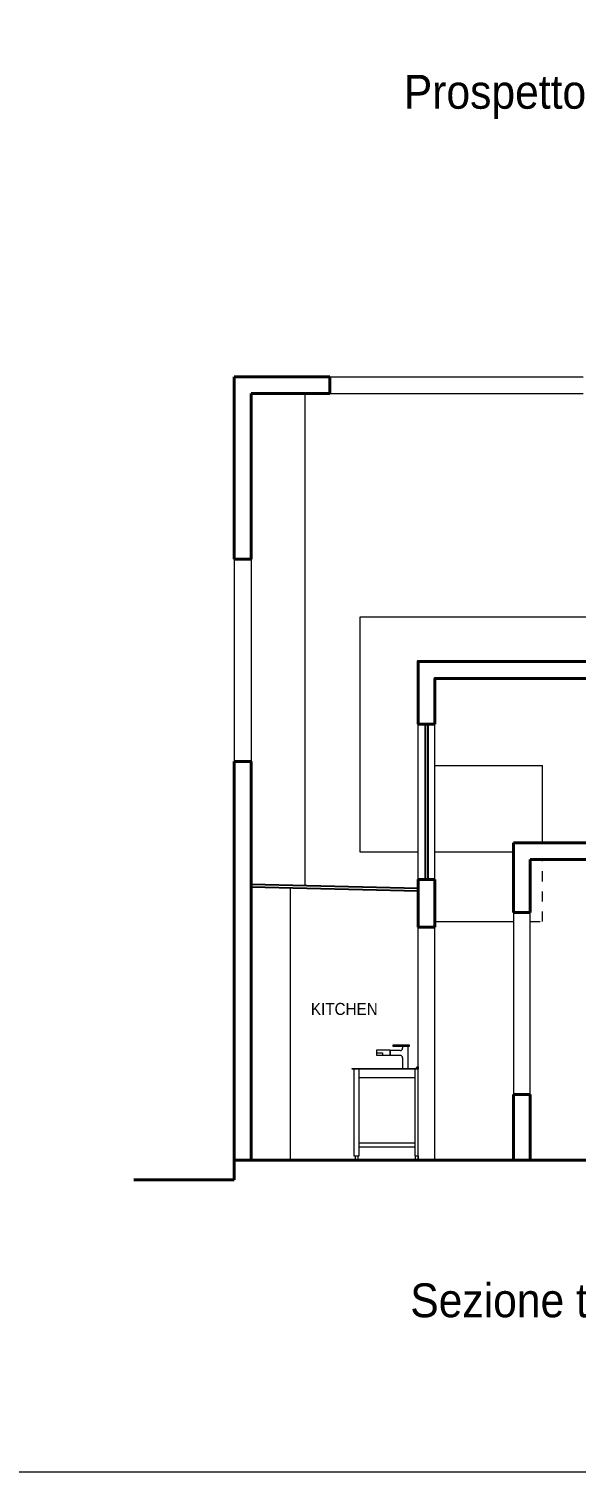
# Model space of a CAD drawing. Header units: millimetres. Extents: x 2810.5 to 2848.4, y 1624.4 to 1676.1.
# Drawn here: x 2832.12 to 2837.55, y 1631.87 to 1646.19 of the extents above; entities that cross this region are included whole.
import ezdxf

# ---------------------------------------------------------------- set-up
doc = ezdxf.new("R2010")
doc.units = ezdxf.units.MM
doc.linetypes.add('TRATTEGGIATA2', pattern=[9.525, 6.35, -3.175])
for name, color, linetype, lineweight in [('ARREDI_attrezzature_furniture', 175, 'Continuous', 9), ('MURATURA_section_wall', 7, 'Continuous', 40), ('PROIEZIONI_finissime_fine lines', 251, 'Continuous', 9), ('PROIEZIONI_projections', 145, 'Continuous', 13), ('QUOTE_shares', 252, 'Continuous', 18)]:
    doc.layers.add(name, color=color, linetype=linetype, lineweight=lineweight)
doc.layers.add('SCRITTE_txt', color=7, linetype='Continuous')
doc.layers.add('VETRATE_sezioni_windows_sections', color=7, linetype='Continuous', true_color=0x4d79ff)
doc.styles.get("Standard").update_dxf_attribs({"font": 'arial.ttf'})

msp = doc.modelspace()

# ---------------------------------------------------------------- linework, layer by layer
at = {"layer": 'ARREDI_attrezzature_furniture'}
for p, q in [((2835.826, 1636.092), (2835.826, 1636.077)), ((2835.879, 1636.092), (2835.879, 1635.876)), ((2835.802, 1636.053), (2835.704, 1636.053)), ((2835.704, 1636.053), (2835.704, 1636.004)), ((2835.802, 1636.004), (2835.704, 1636.004)), ((2835.826, 1635.98), (2835.826, 1635.876)), ((2835.343, 1635.867), (2835.343, 1635.008)), ((2835.394, 1635.008), (2835.394, 1635.867)), ((2835.946, 1635.867), (2835.946, 1635.008)), ((2835.394, 1635.787), (2835.946, 1635.787)), ((2835.394, 1635.139), (2835.946, 1635.139)), ((2835.394, 1635.099), (2835.946, 1635.099)), ((2835.343, 1635.008), (2835.394, 1635.008)), ((2835.946, 1635.008), (2835.979, 1635.008))]:
    msp.add_line(p, q, dxfattribs=at)
for points in [[(2835.734, 1636.109), (2835.89, 1636.109), (2835.89, 1636.092), (2835.734, 1636.092)], [(2835.572, 1636.059), (2835.698, 1636.059), (2835.698, 1636.004), (2835.572, 1636.004)], [(2835.572, 1636.032), (2835.627, 1636.032), (2835.627, 1636.004), (2835.572, 1636.004)], [(2835.327, 1635.876), (2835.979, 1635.876), (2835.979, 1635.867), (2835.327, 1635.867)], [(2835.358, 1635.008), (2835.382, 1635.008), (2835.382, 1634.967), (2835.358, 1634.967)], [(2835.955, 1635.008), (2835.979, 1635.008), (2835.979, 1634.967), (2835.955, 1634.967)]]:
    msp.add_lwpolyline(points, close=True, dxfattribs=at)
msp.add_lwpolyline([(2835.972, 1635.891), (2835.979, 1635.891), (2835.979, 1635.876), (2835.964, 1635.876), (2835.964, 1635.883, -0.414214)], format="xyb", close=True, dxfattribs=at)
for centre, start, end in [((2835.802, 1636.077), 270, 360), ((2835.802, 1635.98), 0, 90)]:
    msp.add_arc(centre, 0.0245, start, end, dxfattribs=at)
at = {"layer": 'MURATURA_section_wall'}
for p, q in [((2834.155, 1642.739), (2834.155, 1640.93)), ((2834.155, 1642.739), (2835.103, 1642.739)), ((2835.103, 1642.739), (2835.103, 1642.571)), ((2834.323, 1642.571), (2834.323, 1640.93)), ((2834.323, 1642.571), (2835.103, 1642.571)), ((2834.155, 1640.93), (2834.323, 1640.93)), ((2836.147, 1639.292), (2835.979, 1639.292)), ((2834.155, 1638.92), (2834.155, 1634.967)), ((2834.155, 1638.92), (2834.323, 1638.92)), ((2834.323, 1638.92), (2834.323, 1634.967)), ((2836.927, 1638.114), (2836.927, 1637.422)), ((2838.09, 1638.114), (2836.927, 1638.114)), ((2837.09, 1637.422), (2837.09, 1637.95)), ((2837.09, 1637.95), (2838.09, 1637.95)), ((2836.147, 1637.751), (2835.979, 1637.751)), ((2837.09, 1637.422), (2836.927, 1637.422)), ((2836.147, 1637.278), (2835.979, 1637.278)), ((2836.927, 1635.616), (2836.927, 1634.967)), ((2837.09, 1635.616), (2836.927, 1635.616)), ((2837.09, 1634.967), (2837.09, 1635.616)), ((2834.155, 1634.771), (2834.155, 1634.967)), ((2834.155, 1634.967), (2841.292, 1634.967)), ((2833.161, 1634.771), (2834.155, 1634.771))]:
    msp.add_line(p, q, dxfattribs=at)
for points in [[(2835.979, 1639.292), (2835.979, 1639.914), (2839.14, 1639.914)], [(2836.147, 1639.292), (2836.147, 1639.746), (2839.14, 1639.746)], [(2835.979, 1637.278), (2835.979, 1637.751)], [(2836.147, 1637.278), (2836.147, 1637.751)]]:
    msp.add_lwpolyline(points, dxfattribs=at)
at = {"layer": 'PROIEZIONI_finissime_fine lines'}
for p, q in [((2834.856, 1642.571), (2834.856, 1637.692)), ((2834.71, 1637.669), (2834.71, 1634.967))]:
    msp.add_line(p, q, dxfattribs=at)
msp.add_lwpolyline([(2810.486, 1674.749), (2848.388, 1674.749), (2848.388, 1631.87), (2810.486, 1631.87)], close=True, dxfattribs=at)
at = {"layer": 'PROIEZIONI_projections'}
for p, q in [((2835.103, 1642.739), (2837.616, 1642.739)), ((2835.103, 1642.571), (2837.616, 1642.571)), ((2834.155, 1640.93), (2834.155, 1638.92)), ((2834.323, 1640.93), (2834.323, 1638.92)), ((2836.147, 1638.882), (2837.212, 1638.882)), ((2837.212, 1638.114), (2837.212, 1638.882)), ((2836.927, 1637.422), (2836.927, 1635.616)), ((2837.09, 1635.616), (2837.09, 1637.422)), ((2836.147, 1637.332), (2836.927, 1637.332))]:
    msp.add_line(p, q, dxfattribs=at)
at = {"layer": 'PROIEZIONI_projections', "linetype": 'TRATTEGGIATA2', "ltscale": 0.01}
for p, q in [((2837.212, 1637.332), (2837.212, 1637.95)), ((2837.09, 1637.332), (2837.212, 1637.332))]:
    msp.add_line(p, q, dxfattribs=at)
at = {"layer": 'PROIEZIONI_projections'}
for points in [[(2835.979, 1638.02), (2835.404, 1638.02), (2835.404, 1640.357), (2839.092, 1640.357), (2839.092, 1639.95)], [(2835.979, 1637.751), (2835.979, 1639.292)], [(2836.147, 1637.751), (2836.147, 1639.292)], [(2836.927, 1638.02), (2836.147, 1638.02)], [(2835.979, 1634.967), (2835.979, 1637.278)], [(2836.147, 1634.967), (2836.147, 1637.278)]]:
    msp.add_lwpolyline(points, dxfattribs=at)
at = {"layer": 'VETRATE_sezioni_windows_sections'}
for p, q in [((2836.05, 1639.292), (2836.05, 1637.751)), ((2836.076, 1639.292), (2836.076, 1637.751)), ((2834.323, 1637.704), (2835.979, 1637.665)), ((2834.323, 1637.678), (2835.979, 1637.639))]:
    msp.add_line(p, q, dxfattribs=at)

# ---------------------------------------------------------------- texts
at = {"layer": 'QUOTE_shares', "insert": (2834.779, 1636.526), "char_height": 0.12, "attachment_point": 1}
msp.add_mtext_dynamic_manual_height_columns('\\pi0.1379;{\\W0.9;KITCHEN}', width=0.9146, gutter_width=12.5, heights=[0], dxfattribs=at)
at = {"layer": 'SCRITTE_txt', "char_height": 0.336, "attachment_point": 1}
for s, width, insert in [('{\\W0.9;Prospetto  laterale destro - B - Elevation}', 8.64397, (2835.838, 1645.734)), ('{\\W0.9;Sezione trasversale  -  Cross section}', 9.56343, (2835.902, 1633.743))]:
    msp.add_mtext_dynamic_manual_height_columns(s, width=width, gutter_width=12.5, heights=[0], dxfattribs=dict(at, insert=insert))

doc.saveas('drawing.dxf')
